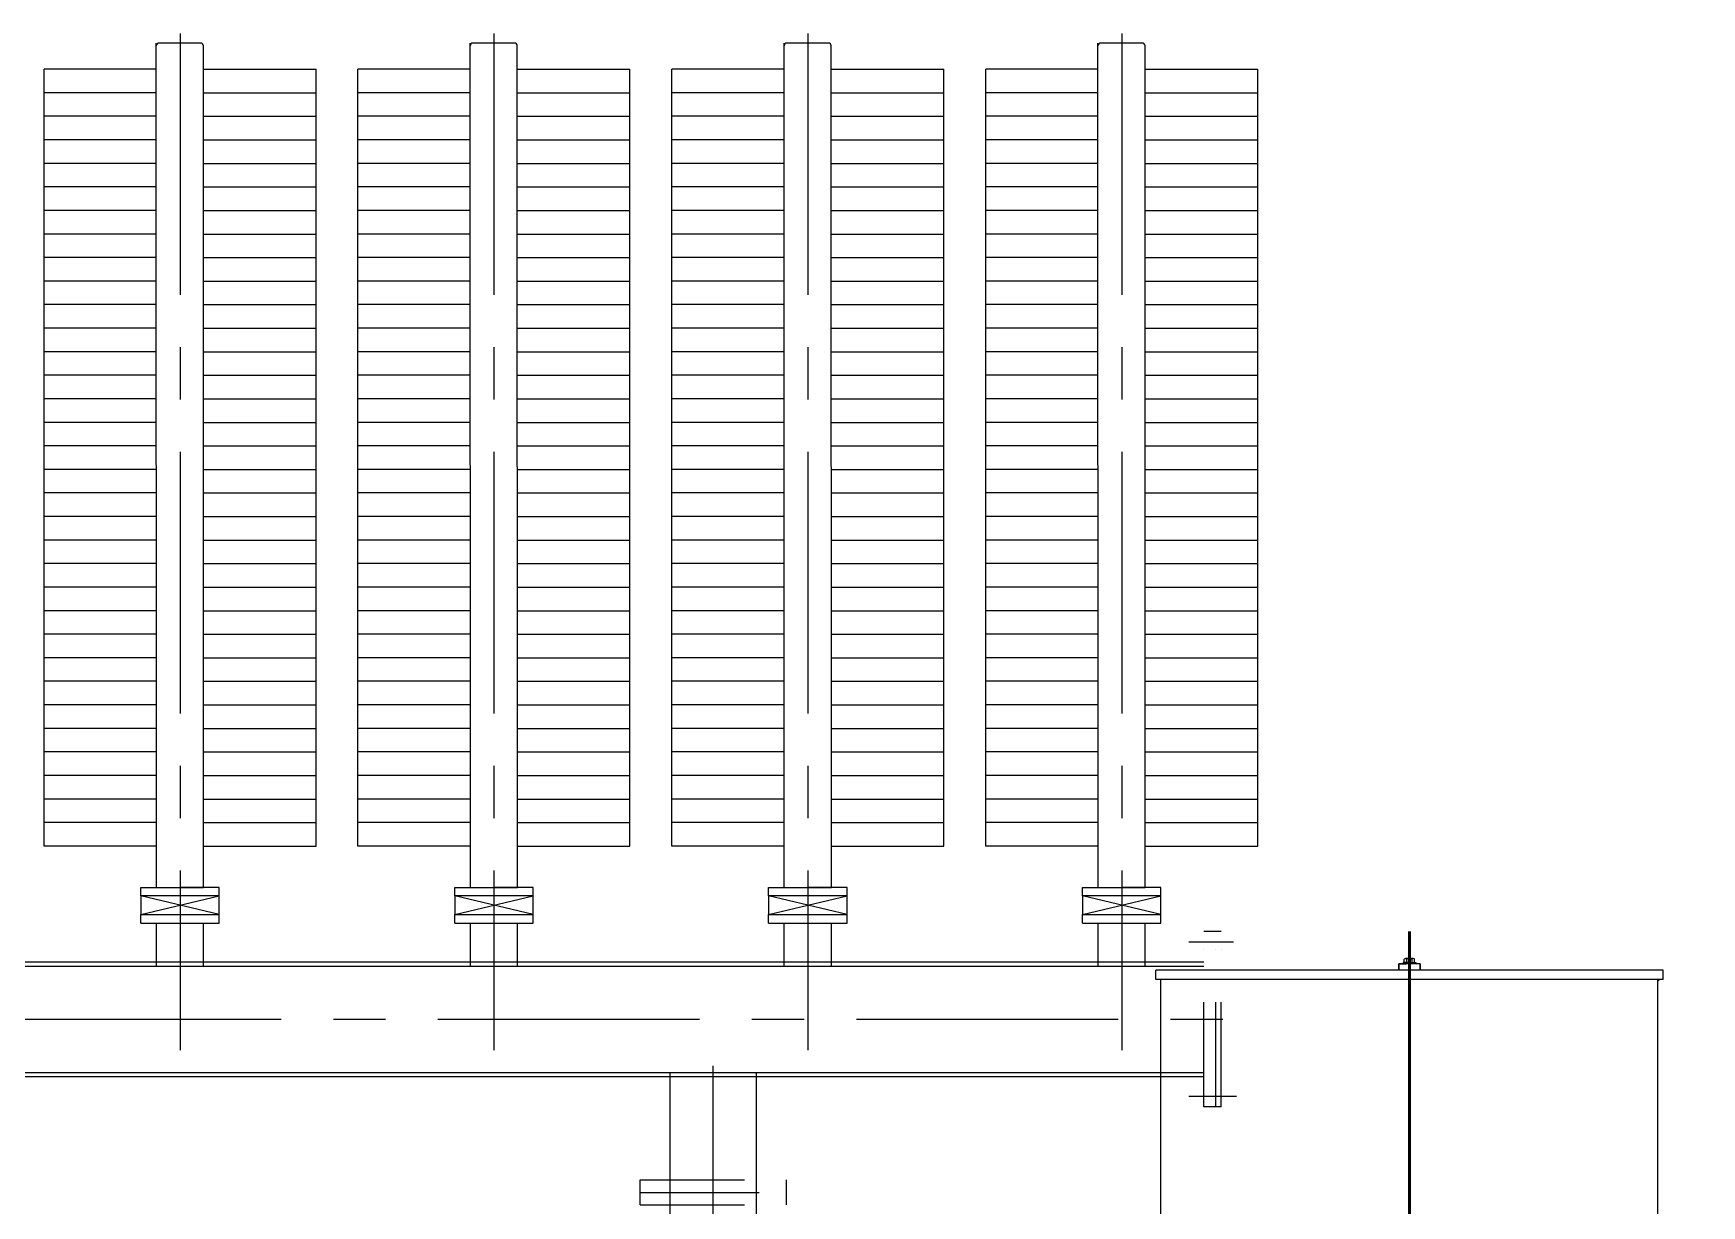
# Model space of a CAD drawing. Header units: millimetres. Extents: x -1000 to 22760, y -400 to 16400.
# Drawn here: x 5773 to 8962, y 5312 to 7553 of the extents above; entities that cross this region are included whole.
import ezdxf

# ---------------------------------------------------------------- set-up
doc = ezdxf.new("R2010")
doc.units = ezdxf.units.MM
doc.header["$LTSCALE"] = 400
doc.linetypes.add('CENTER', pattern=[2, 1.25, -0.25, 0.25, -0.25])
doc.linetypes.add('DIVIDE', pattern=[1.25, 0.5, -0.25, 0, -0.25, 0, -0.25])
for name, color, linetype, lineweight in [('0粗实线层', 7, 'Continuous', 50), ('1.粗实线', 1, 'Continuous', 50), ('2.点划线', 2, 'CENTER', 18), ('2中心线层', 1, 'CENTER', 25)]:
    doc.layers.add(name, color=color, linetype=linetype, lineweight=lineweight)
for name, color, linetype in [('1轮廓实线层', 7, 'Continuous'), ('3中心线层', 1, 'CENTER'), ('5', 3, 'Continuous'), ('6', 4, 'DIVIDE')]:
    doc.layers.add(name, color=color, linetype=linetype)

# ---------------------------------------------------------------- blocks, each defined once
blk = doc.blocks.new('A$C459C2F64')
at = {"layer": '1轮廓实线层'}
blk.add_hatch(color=256, dxfattribs=at).paths.add_polyline_path([(1334.8, 4133.4), (1329.8, 4129.1), (1329.8, 4133.4)])
at = {"layer": '0粗实线层', "color": 4}
for radius in [57.5, 16.7]:
    blk.add_circle((854.8, 446.4), radius, dxfattribs=at)
at = {"layer": '1.粗实线'}
for p, q in [((854.8, 570.9), (854.8, 4225.4)), ((1413.3, 2423.4), (68, 2423.4)), ((369.8, 701.4), (369.8, 713.4)), ((854.8, 446.4), (1295.2, 446.4)), ((730.4, 321.4), (730.4, 40)), ((979.2, 321.4), (979.2, 40)), ((730.4, 40), (979.2, 40))]:
    blk.add_line(p, q, dxfattribs=at)
at = {"layer": '1轮廓实线层'}
for p, q in [((1339.8, 4151.4), (369.8, 4151.4)), ((369.8, 4133.4), (369.8, 4151.4)), ((834.4, 4151.4), (834.4, 4163.4)), ((875.2, 4163.4), (834.4, 4163.4)), ((834.4, 4151.4), (834.4, 4163.4)), ((834.4, 4163.4), (848.8, 4163.4)), ((834.4, 4151.4), (834.4, 4163.4)), ((834.4, 4163.4), (834.4, 4151.4)), ((842.8, 4165.9), (842.8, 4163.4)), ((854.8, 4165.9), (842.8, 4165.9)), ((844.9, 4165.9), (844.9, 4172.2)), ((844.9, 4165.9), (864.7, 4165.9)), ((854.8, 4173.4), (847.4, 4173.4)), ((848.1, 4165.9), (848.1, 4163.4)), ((849.8, 4165.9), (849.8, 4172.2)), ((866.8, 4163.4), (854.4, 4163.4)), ((854.8, 4175.9), (854.8, 4161.6)), ((862.2, 4173.4), (854.8, 4173.4)), ((854.8, 4165.9), (866.8, 4165.9)), ((859.8, 4165.9), (859.8, 4172.2)), ((861.6, 4165.9), (861.6, 4163.4)), ((864.7, 4165.9), (864.7, 4172.2)), ((866.8, 4165.9), (866.8, 4163.4)), ((875.2, 4151.4), (875.2, 4163.4)), ((875.2, 4151.4), (875.2, 4163.4)), ((875.2, 4151.4), (875.2, 4163.4)), ((875.2, 4163.4), (875.2, 4151.4)), ((1339.8, 4133.4), (1339.8, 4151.4)), ((1339.8, 4133.4), (369.8, 4133.4)), ((379.8, 713.4), (379.8, 4133.4)), ((1329.8, 713.4), (1329.8, 4133.4)), ((1339.8, 713.4), (369.8, 713.4)), ((1339.8, 701.4), (1339.8, 713.4)), ((1339.8, 701.4), (369.8, 701.4)), ((527.3, 621.4), (527.3, 701.4)), ((607.3, 621.4), (607.3, 701.4)), ((1102.3, 621.4), (1102.3, 701.4)), ((1182.3, 621.4), (1182.3, 701.4)), ((607.3, 629.4), (527.3, 629.4)), ((1154.8, 621.4), (527.3, 621.4)), ((527.3, 609.4), (527.3, 621.4)), ((1182.3, 609.4), (527.3, 609.4)), ((554.8, 609.4), (554.8, 337.4)), ((854.8, 621.4), (1182.3, 621.4)), ((1102.3, 629.4), (1182.3, 629.4)), ((1154.8, 463.1), (1154.8, 609.4)), ((1182.3, 621.4), (1182.3, 609.4)), ((1255.2, 463.1), (854.8, 463.1)), ((1255.2, 429.6), (854.8, 429.6)), ((1154.8, 337.4), (1154.8, 429.6)), ((546.2, 321.4), (546.2, 337.4)), ((854.8, 337.4), (546.2, 337.4)), ((854.8, 321.4), (546.2, 321.4)), ((854.8, 321.4), (573.8, 321.4)), ((615.8, 321.4), (615.8, 293.5)), ((633.7, 337.4), (633.7, 321.4)), ((636.7, 321.4), (636.7, 293.5)), ((771.1, 321.4), (771.1, 297.4)), ((854.8, 337.4), (1163.4, 337.4)), ((854.8, 321.4), (1163.4, 321.4)), ((938.5, 321.4), (938.5, 297.4)), ((1163.4, 321.4), (1163.4, 337.4)), ((615.8, 293.5), (626.3, 293.5)), ((618.5, 293.5), (618.5, 282.2)), ((636.7, 293.5), (626.3, 293.5)), ((634, 293.5), (634, 282.2)), ((771.1, 309.4), (854.8, 309.4)), ((771.1, 297.4), (854.8, 297.4)), ((802, 305.4), (795.2, 260.8)), ((938.5, 309.4), (854.8, 309.4)), ((938.5, 297.4), (854.8, 297.4)), ((908.8, 297.4), (900.8, 244.7)), ((618.5, 282.2), (626.3, 282.2)), ((634, 282.2), (626.3, 282.2)), ((795.2, 260.8), (782.3, 250.2)), ((795.2, 260.8), (848, 252.7)), ((903.4, 261.7), (905.8, 261.3)), ((907.3, 271), (904.9, 271.4)), ((905.8, 261.3), (907.3, 271)), ((906.1, 263), (908.8, 262.6)), ((907.1, 269.4), (909.7, 269)), ((908.8, 262.6), (909.2, 265.8)), ((909.7, 269), (909.2, 265.8)), ((771.2, 244.1), (768.6, 227)), ((768.6, 227), (842.4, 215.8)), ((769.7, 234.2), (843.5, 223)), ((845, 232.9), (771.2, 244.1)), ((782.3, 250.2), (781.1, 242.6)), ((782.3, 250.2), (846.2, 240.5)), ((845, 232.9), (918.8, 221.7)), ((910, 230.8), (846.2, 240.5)), ((900.8, 244.7), (848, 252.7)), ((900.8, 244.7), (910, 230.8)), ((910, 230.8), (908.9, 223.2)), ((916.2, 204.5), (842.4, 215.8)), ((917.3, 211.8), (843.5, 223)), ((918.8, 221.7), (916.2, 204.5))]:
    blk.add_line(p, q, dxfattribs=at)
for centre, radius, start, end in [((847.4, 4170.1), 3.3, 41.2209, 138.7791), ((854.8, 4161.9), 11.5, 64.4539, 115.5461), ((862.2, 4170.1), 3.3, 41.2209, 138.7791), ((1255.2, 446.4), 16.7, 270, 90)]:
    blk.add_arc(centre, radius, start, end, dxfattribs=at)
at = {"layer": '2.点划线', "ltscale": 0.02}
for p, q in [((854.8, 347), (854.8, 709.3)), ((564.8, 589.3), (564.8, 657.7)), ((1144.8, 580.6), (1144.8, 658.7))]:
    blk.add_line(p, q, dxfattribs=at)
at = {"layer": '3中心线层'}
for p, q in [((626.3, 355.9), (626.3, 274.5)), ((836.5, 177.1), (854.8, 297.4)), ((911.7, 265.4), (901.5, 266.9))]:
    blk.add_line(p, q, dxfattribs=at)
blk = doc.blocks.new('低压侧联管')
at = {"color": 1, "linetype": 'CENTER'}
for p, q in [((1495, 1884.6), (1495, -59)), ((2095, 1884.6), (2095, -59)), ((2695, 1884.6), (2695, -59)), ((3295, 1884.6), (3295, -59))]:
    blk.add_line(p, q, dxfattribs=at)
at = {"color": 0}
for p, q in [((1420, 200), (1570, 236)), ((1570, 200), (1420, 236)), ((1420, 200), (1570, 236)), ((1570, 200), (1420, 236)), ((1420, 200), (1570, 236)), ((1570, 200), (1420, 236)), ((2020, 200), (2170, 236)), ((2170, 200), (2020, 236)), ((2020, 200), (2170, 236)), ((2170, 200), (2020, 236)), ((2620, 200), (2770, 236)), ((2770, 200), (2620, 236)), ((2620, 200), (2770, 236)), ((2770, 200), (2620, 236)), ((3220, 200), (3370, 236)), ((3370, 200), (3220, 236)), ((1450, 100), (1450, 184)), ((1450, 100), (1450, 184)), ((1450, 100), (1450, 184)), ((1540, 100), (1540, 184)), ((1540, 100), (1540, 184)), ((1540, 100), (1540, 184)), ((2050, 100), (2050, 184)), ((2050, 100), (2050, 184)), ((2140, 100), (2140, 184)), ((2140, 100), (2140, 184)), ((2650, 100), (2650, 184)), ((2650, 100), (2650, 184)), ((2740, 100), (2740, 184)), ((2740, 100), (2740, 184)), ((3250, 100), (3250, 184)), ((3340, 100), (3340, 184)), ((-3462, 109.5), (3452, 109.5)), ((-3462, -109.5), (3452, -109.5)), ((2374.2, -354.9), (2374.2, -306.9)), ((2654.2, -354.9), (2654.2, -306.9))]:
    blk.add_line(p, q, dxfattribs=at)
at = {"layer": '2中心线层'}
for p, q in [((-3612, 0), (3495.7, 0)), ((2514.2, -589), (2514.2, -12.8))]:
    blk.add_line(p, q, dxfattribs=at)
at = {"layer": '5', "color": 0}
for p, q in [((1450, 252), (1449.5, 1866)), ((1534.5, 1866), (1454.5, 1866)), ((1540, 252), (1539.5, 1860.5)), ((2050, 252), (2049.5, 1866)), ((2134.5, 1866), (2054.5, 1866)), ((2140, 252), (2139.5, 1860.5)), ((2650, 252), (2649.5, 1866)), ((2734.5, 1866), (2654.5, 1866)), ((2740, 252), (2739.5, 1860.5)), ((3250, 252), (3249.5, 1866)), ((3334.5, 1866), (3254.5, 1866)), ((3340, 252), (3339.5, 1860.5)), ((1450, 1816), (1235, 1816)), ((1450, 1816), (1235, 1816)), ((1450, 1816), (1235, 1816)), ((1450, 1816), (1235, 1816)), ((1450, 1816), (1235, 1816)), ((1450, 1816), (1235, 1816)), ((1450, 1816), (1235, 1816)), ((1450, 1816), (1235, 1816)), ((1450, 1816), (1235, 1816)), ((1450, 1816), (1235, 1816)), ((1450, 1816), (1235, 1816)), ((1450, 1816), (1235, 1816)), ((1450, 1816), (1235, 1816)), ((1450, 1816), (1235, 1816)), ((1450, 1816), (1235, 1816)), ((1450, 1816), (1235, 1816)), ((1235, 331), (1235, 1816)), ((1540, 1816), (1755, 1816)), ((1540, 1816), (1755, 1816)), ((1540, 1816), (1755, 1816)), ((1540, 1816), (1755, 1816)), ((1540, 1816), (1755, 1816)), ((1540, 1816), (1755, 1816)), ((1540, 1816), (1755, 1816)), ((1540, 1816), (1755, 1816)), ((1540, 1816), (1755, 1816)), ((1540, 1816), (1755, 1816)), ((1540, 1816), (1755, 1816)), ((1540, 1816), (1755, 1816)), ((1540, 1816), (1755, 1816)), ((1540, 1816), (1755, 1816)), ((1540, 1816), (1755, 1816)), ((1540, 1816), (1755, 1816)), ((1755, 331), (1755, 1816)), ((2050, 1816), (1835, 1816)), ((2050, 1816), (1835, 1816)), ((2050, 1816), (1835, 1816)), ((2050, 1816), (1835, 1816)), ((2050, 1816), (1835, 1816)), ((2050, 1816), (1835, 1816)), ((2050, 1816), (1835, 1816)), ((2050, 1816), (1835, 1816)), ((2050, 1816), (1835, 1816)), ((2050, 1816), (1835, 1816)), ((2050, 1816), (1835, 1816)), ((2050, 1816), (1835, 1816)), ((2050, 1816), (1835, 1816)), ((2050, 1816), (1835, 1816)), ((2050, 1816), (1835, 1816)), ((2050, 1816), (1835, 1816)), ((1835, 331), (1835, 1816)), ((2140, 1816), (2355, 1816)), ((2140, 1816), (2355, 1816)), ((2140, 1816), (2355, 1816)), ((2140, 1816), (2355, 1816)), ((2140, 1816), (2355, 1816)), ((2140, 1816), (2355, 1816)), ((2140, 1816), (2355, 1816)), ((2140, 1816), (2355, 1816)), ((2140, 1816), (2355, 1816)), ((2140, 1816), (2355, 1816)), ((2140, 1816), (2355, 1816)), ((2140, 1816), (2355, 1816)), ((2140, 1816), (2355, 1816)), ((2140, 1816), (2355, 1816)), ((2140, 1816), (2355, 1816)), ((2140, 1816), (2355, 1816)), ((2355, 331), (2355, 1816)), ((2435, 331), (2435, 1816)), ((2650, 1816), (2435, 1816)), ((2650, 1816), (2435, 1816)), ((2650, 1816), (2435, 1816)), ((2650, 1816), (2435, 1816)), ((2650, 1816), (2435, 1816)), ((2650, 1816), (2435, 1816)), ((2650, 1816), (2435, 1816)), ((2650, 1816), (2435, 1816)), ((2650, 1816), (2435, 1816)), ((2650, 1816), (2435, 1816)), ((2650, 1816), (2435, 1816)), ((2650, 1816), (2435, 1816)), ((2650, 1816), (2435, 1816)), ((2650, 1816), (2435, 1816)), ((2650, 1816), (2435, 1816)), ((2650, 1816), (2435, 1816)), ((2740, 1816), (2955, 1816)), ((2740, 1816), (2955, 1816)), ((2740, 1816), (2955, 1816)), ((2740, 1816), (2955, 1816)), ((2740, 1816), (2955, 1816)), ((2740, 1816), (2955, 1816)), ((2740, 1816), (2955, 1816)), ((2740, 1816), (2955, 1816)), ((2740, 1816), (2955, 1816)), ((2740, 1816), (2955, 1816)), ((2740, 1816), (2955, 1816)), ((2740, 1816), (2955, 1816)), ((2740, 1816), (2955, 1816)), ((2740, 1816), (2955, 1816)), ((2740, 1816), (2955, 1816)), ((2740, 1816), (2955, 1816)), ((2955, 331), (2955, 1816)), ((3035, 331), (3035, 1816)), ((3250, 1816), (3035, 1816)), ((3250, 1816), (3035, 1816)), ((3250, 1816), (3035, 1816)), ((3250, 1816), (3035, 1816)), ((3250, 1816), (3035, 1816)), ((3250, 1816), (3035, 1816)), ((3250, 1816), (3035, 1816)), ((3250, 1816), (3035, 1816)), ((3250, 1816), (3035, 1816)), ((3250, 1816), (3035, 1816)), ((3250, 1816), (3035, 1816)), ((3250, 1816), (3035, 1816)), ((3250, 1816), (3035, 1816)), ((3250, 1816), (3035, 1816)), ((3250, 1816), (3035, 1816)), ((3250, 1816), (3035, 1816)), ((3340, 1816), (3555, 1816)), ((3340, 1816), (3555, 1816)), ((3340, 1816), (3555, 1816)), ((3340, 1816), (3555, 1816)), ((3340, 1816), (3555, 1816)), ((3340, 1816), (3555, 1816)), ((3340, 1816), (3555, 1816)), ((3340, 1816), (3555, 1816)), ((3340, 1816), (3555, 1816)), ((3340, 1816), (3555, 1816)), ((3340, 1816), (3555, 1816)), ((3340, 1816), (3555, 1816)), ((3340, 1816), (3555, 1816)), ((3340, 1816), (3555, 1816)), ((3340, 1816), (3555, 1816)), ((3340, 1816), (3555, 1816)), ((3555, 331), (3555, 1816)), ((1450, 331), (1235, 331)), ((1540, 331), (1755, 331)), ((2050, 331), (1835, 331)), ((2140, 331), (2355, 331)), ((2650, 331), (2435, 331)), ((2740, 331), (2955, 331)), ((3250, 331), (3035, 331)), ((3340, 331), (3555, 331)), ((1420, 236), (1420, 252)), ((1420, 252), (1495, 252)), ((1420, 236), (1420, 252)), ((1420, 252), (1495, 252)), ((1420, 236), (1420, 252)), ((1420, 252), (1495, 252)), ((1570, 236), (1420, 236)), ((1420, 236), (1420, 200)), ((1570, 236), (1420, 236)), ((1420, 236), (1420, 200)), ((1570, 236), (1420, 236)), ((1420, 236), (1420, 200)), ((1495, 252), (1540, 252)), ((1570, 252), (1495, 252)), ((1495, 252), (1540, 252)), ((1570, 252), (1495, 252)), ((1495, 252), (1540, 252)), ((1570, 252), (1495, 252)), ((1570, 236), (1570, 252)), ((1570, 236), (1570, 252)), ((1570, 236), (1570, 252)), ((1570, 200), (1570, 236)), ((1570, 200), (1570, 236)), ((1570, 200), (1570, 236)), ((2020, 236), (2020, 252)), ((2020, 252), (2095, 252)), ((2020, 236), (2020, 252)), ((2020, 252), (2095, 252)), ((2170, 236), (2020, 236)), ((2020, 236), (2020, 200)), ((2170, 236), (2020, 236)), ((2020, 236), (2020, 200)), ((2095, 252), (2140, 252)), ((2170, 252), (2095, 252)), ((2095, 252), (2140, 252)), ((2170, 252), (2095, 252)), ((2170, 236), (2170, 252)), ((2170, 236), (2170, 252)), ((2170, 200), (2170, 236)), ((2170, 200), (2170, 236)), ((2620, 236), (2620, 252)), ((2620, 252), (2695, 252)), ((2620, 236), (2620, 252)), ((2620, 252), (2695, 252)), ((2770, 236), (2620, 236)), ((2620, 236), (2620, 200)), ((2770, 236), (2620, 236)), ((2620, 236), (2620, 200)), ((2695, 252), (2740, 252)), ((2770, 252), (2695, 252)), ((2695, 252), (2740, 252)), ((2770, 252), (2695, 252)), ((2770, 236), (2770, 252)), ((2770, 236), (2770, 252)), ((2770, 200), (2770, 236)), ((2770, 200), (2770, 236)), ((3220, 236), (3220, 252)), ((3220, 252), (3295, 252)), ((3370, 236), (3220, 236)), ((3220, 236), (3220, 200)), ((3295, 252), (3340, 252)), ((3370, 252), (3295, 252)), ((3370, 236), (3370, 252)), ((3370, 200), (3370, 236)), ((1420, 200), (1570, 200)), ((1420, 184), (1420, 200)), ((1420, 200), (1570, 200)), ((1420, 184), (1420, 200)), ((1420, 200), (1570, 200)), ((1420, 184), (1420, 200)), ((1570, 184), (1570, 200)), ((1570, 184), (1570, 200)), ((1570, 184), (1570, 200)), ((2020, 200), (2170, 200)), ((2020, 184), (2020, 200)), ((2020, 200), (2170, 200)), ((2020, 184), (2020, 200)), ((2170, 184), (2170, 200)), ((2170, 184), (2170, 200)), ((2620, 200), (2770, 200)), ((2620, 184), (2620, 200)), ((2620, 200), (2770, 200)), ((2620, 184), (2620, 200)), ((2770, 184), (2770, 200)), ((2770, 184), (2770, 200)), ((3220, 200), (3370, 200)), ((3220, 184), (3220, 200)), ((3370, 184), (3370, 200)), ((1420, 184), (1570, 184)), ((1420, 184), (1570, 184)), ((1420, 184), (1570, 184)), ((2020, 184), (2170, 184)), ((2020, 184), (2170, 184)), ((2620, 184), (2770, 184)), ((2620, 184), (2770, 184)), ((3220, 184), (3370, 184)), ((2431.7, -589), (2431.7, -175.5)), ((2596.7, -589), (2596.7, -175.5))]:
    blk.add_line(p, q, dxfattribs=at)
at = {"layer": '5', "color": 2}
for p, q in [((1450, 1771), (1235, 1771)), ((1450, 1771), (1235, 1771)), ((1450, 1771), (1235, 1771)), ((1450, 1771), (1235, 1771)), ((1450, 1771), (1235, 1771)), ((1450, 1771), (1235, 1771)), ((1450, 1771), (1235, 1771)), ((1450, 1771), (1235, 1771)), ((1450, 1771), (1235, 1771)), ((1450, 1771), (1235, 1771)), ((1540, 1771), (1755, 1771)), ((1540, 1771), (1755, 1771)), ((1540, 1771), (1755, 1771)), ((1540, 1771), (1755, 1771)), ((1540, 1771), (1755, 1771)), ((1540, 1771), (1755, 1771)), ((1540, 1771), (1755, 1771)), ((1540, 1771), (1755, 1771)), ((1540, 1771), (1755, 1771)), ((1540, 1771), (1755, 1771)), ((2050, 1771), (1835, 1771)), ((2050, 1771), (1835, 1771)), ((2050, 1771), (1835, 1771)), ((2050, 1771), (1835, 1771)), ((2050, 1771), (1835, 1771)), ((2050, 1771), (1835, 1771)), ((2050, 1771), (1835, 1771)), ((2050, 1771), (1835, 1771)), ((2050, 1771), (1835, 1771)), ((2050, 1771), (1835, 1771)), ((2140, 1771), (2355, 1771)), ((2140, 1771), (2355, 1771)), ((2140, 1771), (2355, 1771)), ((2140, 1771), (2355, 1771)), ((2140, 1771), (2355, 1771)), ((2140, 1771), (2355, 1771)), ((2140, 1771), (2355, 1771)), ((2140, 1771), (2355, 1771)), ((2140, 1771), (2355, 1771)), ((2140, 1771), (2355, 1771)), ((2650, 1771), (2435, 1771)), ((2650, 1771), (2435, 1771)), ((2650, 1771), (2435, 1771)), ((2650, 1771), (2435, 1771)), ((2650, 1771), (2435, 1771)), ((2650, 1771), (2435, 1771)), ((2650, 1771), (2435, 1771)), ((2650, 1771), (2435, 1771)), ((2650, 1771), (2435, 1771)), ((2650, 1771), (2435, 1771)), ((2740, 1771), (2955, 1771)), ((2740, 1771), (2955, 1771)), ((2740, 1771), (2955, 1771)), ((2740, 1771), (2955, 1771)), ((2740, 1771), (2955, 1771)), ((2740, 1771), (2955, 1771)), ((2740, 1771), (2955, 1771)), ((2740, 1771), (2955, 1771)), ((2740, 1771), (2955, 1771)), ((2740, 1771), (2955, 1771)), ((3250, 1771), (3035, 1771)), ((3250, 1771), (3035, 1771)), ((3250, 1771), (3035, 1771)), ((3250, 1771), (3035, 1771)), ((3250, 1771), (3035, 1771)), ((3250, 1771), (3035, 1771)), ((3250, 1771), (3035, 1771)), ((3250, 1771), (3035, 1771)), ((3250, 1771), (3035, 1771)), ((3250, 1771), (3035, 1771)), ((3340, 1771), (3555, 1771)), ((3340, 1771), (3555, 1771)), ((3340, 1771), (3555, 1771)), ((3340, 1771), (3555, 1771)), ((3340, 1771), (3555, 1771)), ((3340, 1771), (3555, 1771)), ((3340, 1771), (3555, 1771)), ((3340, 1771), (3555, 1771)), ((3340, 1771), (3555, 1771)), ((3340, 1771), (3555, 1771)), ((1450, 1726), (1235, 1726)), ((1450, 1726), (1235, 1726)), ((1450, 1726), (1235, 1726)), ((1450, 1726), (1235, 1726)), ((1450, 1726), (1235, 1726)), ((1450, 1726), (1235, 1726)), ((1450, 1726), (1235, 1726)), ((1450, 1726), (1235, 1726)), ((1450, 1726), (1235, 1726)), ((1450, 1726), (1235, 1726)), ((1450, 1726), (1235, 1726)), ((1450, 1726), (1235, 1726)), ((1450, 1726), (1235, 1726)), ((1450, 1726), (1235, 1726)), ((1450, 1726), (1235, 1726)), ((1450, 1726), (1235, 1726)), ((1540, 1726), (1755, 1726)), ((1540, 1726), (1755, 1726)), ((1540, 1726), (1755, 1726)), ((1540, 1726), (1755, 1726)), ((1540, 1726), (1755, 1726)), ((1540, 1726), (1755, 1726)), ((1540, 1726), (1755, 1726)), ((1540, 1726), (1755, 1726)), ((1540, 1726), (1755, 1726)), ((1540, 1726), (1755, 1726)), ((1540, 1726), (1755, 1726)), ((1540, 1726), (1755, 1726)), ((1540, 1726), (1755, 1726)), ((1540, 1726), (1755, 1726)), ((1540, 1726), (1755, 1726)), ((1540, 1726), (1755, 1726)), ((2050, 1726), (1835, 1726)), ((2050, 1726), (1835, 1726)), ((2050, 1726), (1835, 1726)), ((2050, 1726), (1835, 1726)), ((2050, 1726), (1835, 1726)), ((2050, 1726), (1835, 1726)), ((2050, 1726), (1835, 1726)), ((2050, 1726), (1835, 1726)), ((2050, 1726), (1835, 1726)), ((2050, 1726), (1835, 1726)), ((2050, 1726), (1835, 1726)), ((2050, 1726), (1835, 1726)), ((2050, 1726), (1835, 1726)), ((2050, 1726), (1835, 1726)), ((2050, 1726), (1835, 1726)), ((2050, 1726), (1835, 1726)), ((2140, 1726), (2355, 1726)), ((2140, 1726), (2355, 1726)), ((2140, 1726), (2355, 1726)), ((2140, 1726), (2355, 1726)), ((2140, 1726), (2355, 1726)), ((2140, 1726), (2355, 1726)), ((2140, 1726), (2355, 1726)), ((2140, 1726), (2355, 1726)), ((2140, 1726), (2355, 1726)), ((2140, 1726), (2355, 1726)), ((2140, 1726), (2355, 1726)), ((2140, 1726), (2355, 1726)), ((2140, 1726), (2355, 1726)), ((2140, 1726), (2355, 1726)), ((2140, 1726), (2355, 1726)), ((2140, 1726), (2355, 1726)), ((2650, 1726), (2435, 1726)), ((2650, 1726), (2435, 1726)), ((2650, 1726), (2435, 1726)), ((2650, 1726), (2435, 1726)), ((2650, 1726), (2435, 1726)), ((2650, 1726), (2435, 1726)), ((2650, 1726), (2435, 1726)), ((2650, 1726), (2435, 1726)), ((2650, 1726), (2435, 1726)), ((2650, 1726), (2435, 1726)), ((2650, 1726), (2435, 1726)), ((2650, 1726), (2435, 1726)), ((2650, 1726), (2435, 1726)), ((2650, 1726), (2435, 1726)), ((2650, 1726), (2435, 1726)), ((2650, 1726), (2435, 1726)), ((2740, 1726), (2955, 1726)), ((2740, 1726), (2955, 1726)), ((2740, 1726), (2955, 1726)), ((2740, 1726), (2955, 1726)), ((2740, 1726), (2955, 1726)), ((2740, 1726), (2955, 1726)), ((2740, 1726), (2955, 1726)), ((2740, 1726), (2955, 1726)), ((2740, 1726), (2955, 1726)), ((2740, 1726), (2955, 1726)), ((2740, 1726), (2955, 1726)), ((2740, 1726), (2955, 1726)), ((2740, 1726), (2955, 1726)), ((2740, 1726), (2955, 1726)), ((2740, 1726), (2955, 1726)), ((2740, 1726), (2955, 1726)), ((3250, 1726), (3035, 1726)), ((3250, 1726), (3035, 1726)), ((3250, 1726), (3035, 1726)), ((3250, 1726), (3035, 1726)), ((3250, 1726), (3035, 1726)), ((3250, 1726), (3035, 1726)), ((3250, 1726), (3035, 1726)), ((3250, 1726), (3035, 1726)), ((3250, 1726), (3035, 1726)), ((3250, 1726), (3035, 1726)), ((3250, 1726), (3035, 1726)), ((3250, 1726), (3035, 1726)), ((3250, 1726), (3035, 1726)), ((3250, 1726), (3035, 1726)), ((3250, 1726), (3035, 1726)), ((3250, 1726), (3035, 1726)), ((3340, 1726), (3555, 1726)), ((3340, 1726), (3555, 1726)), ((3340, 1726), (3555, 1726)), ((3340, 1726), (3555, 1726)), ((3340, 1726), (3555, 1726)), ((3340, 1726), (3555, 1726)), ((3340, 1726), (3555, 1726)), ((3340, 1726), (3555, 1726)), ((3340, 1726), (3555, 1726)), ((3340, 1726), (3555, 1726)), ((3340, 1726), (3555, 1726)), ((3340, 1726), (3555, 1726)), ((3340, 1726), (3555, 1726)), ((3340, 1726), (3555, 1726)), ((3340, 1726), (3555, 1726)), ((3340, 1726), (3555, 1726)), ((1450, 1681), (1235, 1681)), ((1450, 1681), (1235, 1681)), ((1450, 1681), (1235, 1681)), ((1450, 1681), (1235, 1681)), ((1450, 1681), (1235, 1681)), ((1450, 1681), (1235, 1681)), ((1450, 1681), (1235, 1681)), ((1450, 1681), (1235, 1681)), ((1450, 1681), (1235, 1681)), ((1450, 1681), (1235, 1681)), ((1540, 1681), (1755, 1681)), ((1540, 1681), (1755, 1681)), ((1540, 1681), (1755, 1681)), ((1540, 1681), (1755, 1681)), ((1540, 1681), (1755, 1681)), ((1540, 1681), (1755, 1681)), ((1540, 1681), (1755, 1681)), ((1540, 1681), (1755, 1681)), ((1540, 1681), (1755, 1681)), ((1540, 1681), (1755, 1681)), ((2050, 1681), (1835, 1681)), ((2050, 1681), (1835, 1681)), ((2050, 1681), (1835, 1681)), ((2050, 1681), (1835, 1681)), ((2050, 1681), (1835, 1681)), ((2050, 1681), (1835, 1681)), ((2050, 1681), (1835, 1681)), ((2050, 1681), (1835, 1681)), ((2050, 1681), (1835, 1681)), ((2050, 1681), (1835, 1681)), ((2140, 1681), (2355, 1681)), ((2140, 1681), (2355, 1681)), ((2140, 1681), (2355, 1681)), ((2140, 1681), (2355, 1681)), ((2140, 1681), (2355, 1681)), ((2140, 1681), (2355, 1681)), ((2140, 1681), (2355, 1681)), ((2140, 1681), (2355, 1681)), ((2140, 1681), (2355, 1681)), ((2140, 1681), (2355, 1681)), ((2650, 1681), (2435, 1681)), ((2650, 1681), (2435, 1681)), ((2650, 1681), (2435, 1681)), ((2650, 1681), (2435, 1681)), ((2650, 1681), (2435, 1681)), ((2650, 1681), (2435, 1681)), ((2650, 1681), (2435, 1681)), ((2650, 1681), (2435, 1681)), ((2650, 1681), (2435, 1681)), ((2650, 1681), (2435, 1681)), ((2740, 1681), (2955, 1681)), ((2740, 1681), (2955, 1681)), ((2740, 1681), (2955, 1681)), ((2740, 1681), (2955, 1681)), ((2740, 1681), (2955, 1681)), ((2740, 1681), (2955, 1681)), ((2740, 1681), (2955, 1681)), ((2740, 1681), (2955, 1681)), ((2740, 1681), (2955, 1681)), ((2740, 1681), (2955, 1681)), ((3250, 1681), (3035, 1681)), ((3250, 1681), (3035, 1681)), ((3250, 1681), (3035, 1681)), ((3250, 1681), (3035, 1681)), ((3250, 1681), (3035, 1681)), ((3250, 1681), (3035, 1681)), ((3250, 1681), (3035, 1681)), ((3250, 1681), (3035, 1681)), ((3250, 1681), (3035, 1681)), ((3250, 1681), (3035, 1681)), ((3340, 1681), (3555, 1681)), ((3340, 1681), (3555, 1681)), ((3340, 1681), (3555, 1681)), ((3340, 1681), (3555, 1681)), ((3340, 1681), (3555, 1681)), ((3340, 1681), (3555, 1681)), ((3340, 1681), (3555, 1681)), ((3340, 1681), (3555, 1681)), ((3340, 1681), (3555, 1681)), ((3340, 1681), (3555, 1681)), ((1450, 1636), (1235, 1636)), ((1450, 1636), (1235, 1636)), ((1450, 1636), (1235, 1636)), ((1450, 1636), (1235, 1636)), ((1450, 1636), (1235, 1636)), ((1450, 1636), (1235, 1636)), ((1450, 1636), (1235, 1636)), ((1450, 1636), (1235, 1636)), ((1450, 1636), (1235, 1636)), ((1450, 1636), (1235, 1636)), ((1450, 1636), (1235, 1636)), ((1450, 1636), (1235, 1636)), ((1450, 1636), (1235, 1636)), ((1450, 1636), (1235, 1636)), ((1540, 1636), (1755, 1636)), ((1540, 1636), (1755, 1636)), ((1540, 1636), (1755, 1636)), ((1540, 1636), (1755, 1636)), ((1540, 1636), (1755, 1636)), ((1540, 1636), (1755, 1636)), ((1540, 1636), (1755, 1636)), ((1540, 1636), (1755, 1636)), ((2050, 1636), (1835, 1636)), ((2050, 1636), (1835, 1636)), ((2050, 1636), (1835, 1636)), ((2050, 1636), (1835, 1636)), ((2050, 1636), (1835, 1636)), ((2050, 1636), (1835, 1636)), ((2050, 1636), (1835, 1636)), ((2050, 1636), (1835, 1636)), ((2050, 1636), (1835, 1636)), ((2050, 1636), (1835, 1636)), ((2050, 1636), (1835, 1636)), ((2050, 1636), (1835, 1636)), ((2050, 1636), (1835, 1636)), ((2050, 1636), (1835, 1636)), ((2140, 1636), (2355, 1636)), ((2140, 1636), (2355, 1636)), ((2140, 1636), (2355, 1636)), ((2140, 1636), (2355, 1636)), ((2140, 1636), (2355, 1636)), ((2140, 1636), (2355, 1636)), ((2140, 1636), (2355, 1636)), ((2140, 1636), (2355, 1636)), ((2650, 1636), (2435, 1636)), ((2650, 1636), (2435, 1636)), ((2650, 1636), (2435, 1636)), ((2650, 1636), (2435, 1636)), ((2650, 1636), (2435, 1636)), ((2650, 1636), (2435, 1636)), ((2650, 1636), (2435, 1636)), ((2650, 1636), (2435, 1636)), ((2650, 1636), (2435, 1636)), ((2650, 1636), (2435, 1636)), ((2650, 1636), (2435, 1636)), ((2650, 1636), (2435, 1636)), ((2650, 1636), (2435, 1636)), ((2650, 1636), (2435, 1636)), ((2740, 1636), (2955, 1636)), ((2740, 1636), (2955, 1636)), ((2740, 1636), (2955, 1636)), ((2740, 1636), (2955, 1636)), ((2740, 1636), (2955, 1636)), ((2740, 1636), (2955, 1636)), ((2740, 1636), (2955, 1636)), ((2740, 1636), (2955, 1636)), ((3250, 1636), (3035, 1636)), ((3250, 1636), (3035, 1636)), ((3250, 1636), (3035, 1636)), ((3250, 1636), (3035, 1636)), ((3250, 1636), (3035, 1636)), ((3250, 1636), (3035, 1636)), ((3250, 1636), (3035, 1636)), ((3250, 1636), (3035, 1636)), ((3250, 1636), (3035, 1636)), ((3250, 1636), (3035, 1636)), ((3250, 1636), (3035, 1636)), ((3250, 1636), (3035, 1636)), ((3250, 1636), (3035, 1636)), ((3250, 1636), (3035, 1636)), ((3340, 1636), (3555, 1636)), ((3340, 1636), (3555, 1636)), ((3340, 1636), (3555, 1636)), ((3340, 1636), (3555, 1636)), ((3340, 1636), (3555, 1636)), ((3340, 1636), (3555, 1636)), ((3340, 1636), (3555, 1636)), ((3340, 1636), (3555, 1636)), ((1450, 1591), (1235, 1591)), ((1450, 1591), (1235, 1591)), ((1450, 1591), (1235, 1591)), ((1450, 1591), (1235, 1591)), ((1450, 1591), (1235, 1591)), ((1450, 1591), (1235, 1591)), ((1450, 1591), (1235, 1591)), ((1450, 1591), (1235, 1591)), ((1450, 1591), (1235, 1591)), ((1450, 1591), (1235, 1591)), ((1540, 1591), (1755, 1591)), ((1540, 1591), (1755, 1591)), ((1540, 1591), (1755, 1591)), ((1540, 1591), (1755, 1591)), ((1540, 1591), (1755, 1591)), ((2050, 1591), (1835, 1591)), ((2050, 1591), (1835, 1591)), ((2050, 1591), (1835, 1591)), ((2050, 1591), (1835, 1591)), ((2050, 1591), (1835, 1591)), ((2050, 1591), (1835, 1591)), ((2050, 1591), (1835, 1591)), ((2050, 1591), (1835, 1591)), ((2050, 1591), (1835, 1591)), ((2050, 1591), (1835, 1591)), ((2140, 1591), (2355, 1591)), ((2140, 1591), (2355, 1591)), ((2140, 1591), (2355, 1591)), ((2140, 1591), (2355, 1591)), ((2140, 1591), (2355, 1591)), ((2650, 1591), (2435, 1591)), ((2650, 1591), (2435, 1591)), ((2650, 1591), (2435, 1591)), ((2650, 1591), (2435, 1591)), ((2650, 1591), (2435, 1591)), ((2650, 1591), (2435, 1591)), ((2650, 1591), (2435, 1591)), ((2650, 1591), (2435, 1591)), ((2650, 1591), (2435, 1591)), ((2650, 1591), (2435, 1591)), ((2740, 1591), (2955, 1591)), ((2740, 1591), (2955, 1591)), ((2740, 1591), (2955, 1591)), ((2740, 1591), (2955, 1591)), ((2740, 1591), (2955, 1591)), ((3250, 1591), (3035, 1591)), ((3250, 1591), (3035, 1591)), ((3250, 1591), (3035, 1591)), ((3250, 1591), (3035, 1591)), ((3250, 1591), (3035, 1591)), ((3250, 1591), (3035, 1591)), ((3250, 1591), (3035, 1591)), ((3250, 1591), (3035, 1591)), ((3250, 1591), (3035, 1591)), ((3250, 1591), (3035, 1591)), ((3340, 1591), (3555, 1591)), ((3340, 1591), (3555, 1591)), ((3340, 1591), (3555, 1591)), ((3340, 1591), (3555, 1591)), ((3340, 1591), (3555, 1591)), ((1450, 1546), (1235, 1546)), ((1450, 1546), (1235, 1546)), ((1450, 1546), (1235, 1546)), ((1450, 1546), (1235, 1546)), ((1450, 1546), (1235, 1546)), ((1450, 1546), (1235, 1546)), ((1450, 1546), (1235, 1546)), ((1450, 1546), (1235, 1546)), ((1450, 1546), (1235, 1546)), ((1450, 1546), (1235, 1546)), ((1450, 1546), (1235, 1546)), ((1450, 1546), (1235, 1546)), ((1450, 1546), (1235, 1546)), ((1450, 1546), (1235, 1546)), ((1540, 1546), (1755, 1546)), ((1540, 1546), (1755, 1546)), ((1540, 1546), (1755, 1546)), ((1540, 1546), (1755, 1546)), ((1540, 1546), (1755, 1546)), ((1540, 1546), (1755, 1546)), ((1540, 1546), (1755, 1546)), ((1540, 1546), (1755, 1546)), ((2050, 1546), (1835, 1546)), ((2050, 1546), (1835, 1546)), ((2050, 1546), (1835, 1546)), ((2050, 1546), (1835, 1546)), ((2050, 1546), (1835, 1546)), ((2050, 1546), (1835, 1546)), ((2050, 1546), (1835, 1546)), ((2050, 1546), (1835, 1546)), ((2050, 1546), (1835, 1546)), ((2050, 1546), (1835, 1546)), ((2050, 1546), (1835, 1546)), ((2050, 1546), (1835, 1546)), ((2050, 1546), (1835, 1546)), ((2050, 1546), (1835, 1546)), ((2140, 1546), (2355, 1546)), ((2140, 1546), (2355, 1546)), ((2140, 1546), (2355, 1546)), ((2140, 1546), (2355, 1546)), ((2140, 1546), (2355, 1546)), ((2140, 1546), (2355, 1546)), ((2140, 1546), (2355, 1546)), ((2140, 1546), (2355, 1546)), ((2650, 1546), (2435, 1546)), ((2650, 1546), (2435, 1546)), ((2650, 1546), (2435, 1546)), ((2650, 1546), (2435, 1546)), ((2650, 1546), (2435, 1546)), ((2650, 1546), (2435, 1546)), ((2650, 1546), (2435, 1546)), ((2650, 1546), (2435, 1546)), ((2650, 1546), (2435, 1546)), ((2650, 1546), (2435, 1546)), ((2650, 1546), (2435, 1546)), ((2650, 1546), (2435, 1546)), ((2650, 1546), (2435, 1546)), ((2650, 1546), (2435, 1546)), ((2740, 1546), (2955, 1546)), ((2740, 1546), (2955, 1546)), ((2740, 1546), (2955, 1546)), ((2740, 1546), (2955, 1546)), ((2740, 1546), (2955, 1546)), ((2740, 1546), (2955, 1546)), ((2740, 1546), (2955, 1546)), ((2740, 1546), (2955, 1546)), ((3250, 1546), (3035, 1546)), ((3250, 1546), (3035, 1546)), ((3250, 1546), (3035, 1546)), ((3250, 1546), (3035, 1546)), ((3250, 1546), (3035, 1546)), ((3250, 1546), (3035, 1546)), ((3250, 1546), (3035, 1546)), ((3250, 1546), (3035, 1546)), ((3250, 1546), (3035, 1546)), ((3250, 1546), (3035, 1546)), ((3250, 1546), (3035, 1546)), ((3250, 1546), (3035, 1546)), ((3250, 1546), (3035, 1546)), ((3250, 1546), (3035, 1546)), ((3340, 1546), (3555, 1546)), ((3340, 1546), (3555, 1546)), ((3340, 1546), (3555, 1546)), ((3340, 1546), (3555, 1546)), ((3340, 1546), (3555, 1546)), ((3340, 1546), (3555, 1546)), ((3340, 1546), (3555, 1546)), ((3340, 1546), (3555, 1546)), ((1450, 1501), (1235, 1501)), ((1450, 1501), (1235, 1501)), ((1450, 1501), (1235, 1501)), ((1450, 1501), (1235, 1501)), ((1450, 1501), (1235, 1501)), ((1450, 1501), (1235, 1501)), ((1450, 1501), (1235, 1501)), ((1450, 1501), (1235, 1501)), ((1450, 1501), (1235, 1501)), ((1450, 1501), (1235, 1501)), ((1540, 1501), (1755, 1501)), ((1540, 1501), (1755, 1501)), ((1540, 1501), (1755, 1501)), ((1540, 1501), (1755, 1501)), ((1540, 1501), (1755, 1501)), ((2050, 1501), (1835, 1501)), ((2050, 1501), (1835, 1501)), ((2050, 1501), (1835, 1501)), ((2050, 1501), (1835, 1501)), ((2050, 1501), (1835, 1501)), ((2050, 1501), (1835, 1501)), ((2050, 1501), (1835, 1501)), ((2050, 1501), (1835, 1501)), ((2050, 1501), (1835, 1501)), ((2050, 1501), (1835, 1501)), ((2140, 1501), (2355, 1501)), ((2140, 1501), (2355, 1501)), ((2140, 1501), (2355, 1501)), ((2140, 1501), (2355, 1501)), ((2140, 1501), (2355, 1501)), ((2650, 1501), (2435, 1501)), ((2650, 1501), (2435, 1501)), ((2650, 1501), (2435, 1501)), ((2650, 1501), (2435, 1501)), ((2650, 1501), (2435, 1501)), ((2650, 1501), (2435, 1501)), ((2650, 1501), (2435, 1501)), ((2650, 1501), (2435, 1501)), ((2650, 1501), (2435, 1501)), ((2650, 1501), (2435, 1501)), ((2740, 1501), (2955, 1501)), ((2740, 1501), (2955, 1501)), ((2740, 1501), (2955, 1501)), ((2740, 1501), (2955, 1501)), ((2740, 1501), (2955, 1501)), ((3250, 1501), (3035, 1501)), ((3250, 1501), (3035, 1501)), ((3250, 1501), (3035, 1501)), ((3250, 1501), (3035, 1501)), ((3250, 1501), (3035, 1501)), ((3250, 1501), (3035, 1501)), ((3250, 1501), (3035, 1501)), ((3250, 1501), (3035, 1501)), ((3250, 1501), (3035, 1501)), ((3250, 1501), (3035, 1501)), ((3340, 1501), (3555, 1501)), ((3340, 1501), (3555, 1501)), ((3340, 1501), (3555, 1501)), ((3340, 1501), (3555, 1501)), ((3340, 1501), (3555, 1501)), ((1450, 1456), (1235, 1456)), ((1450, 1456), (1235, 1456)), ((1450, 1456), (1235, 1456)), ((1450, 1456), (1235, 1456)), ((1450, 1456), (1235, 1456)), ((1450, 1456), (1235, 1456)), ((1450, 1456), (1235, 1456)), ((1540, 1456), (1755, 1456)), ((1540, 1456), (1755, 1456)), ((1540, 1456), (1755, 1456)), ((1540, 1456), (1755, 1456)), ((1540, 1456), (1755, 1456)), ((1540, 1456), (1755, 1456)), ((1540, 1456), (1755, 1456)), ((2050, 1456), (1835, 1456)), ((2050, 1456), (1835, 1456)), ((2050, 1456), (1835, 1456)), ((2050, 1456), (1835, 1456)), ((2050, 1456), (1835, 1456)), ((2050, 1456), (1835, 1456)), ((2050, 1456), (1835, 1456)), ((2140, 1456), (2355, 1456)), ((2140, 1456), (2355, 1456)), ((2140, 1456), (2355, 1456)), ((2140, 1456), (2355, 1456)), ((2140, 1456), (2355, 1456)), ((2140, 1456), (2355, 1456)), ((2140, 1456), (2355, 1456)), ((2650, 1456), (2435, 1456)), ((2650, 1456), (2435, 1456)), ((2650, 1456), (2435, 1456)), ((2650, 1456), (2435, 1456)), ((2650, 1456), (2435, 1456)), ((2650, 1456), (2435, 1456)), ((2650, 1456), (2435, 1456)), ((2740, 1456), (2955, 1456)), ((2740, 1456), (2955, 1456)), ((2740, 1456), (2955, 1456)), ((2740, 1456), (2955, 1456)), ((2740, 1456), (2955, 1456)), ((2740, 1456), (2955, 1456)), ((2740, 1456), (2955, 1456)), ((3250, 1456), (3035, 1456)), ((3250, 1456), (3035, 1456)), ((3250, 1456), (3035, 1456)), ((3250, 1456), (3035, 1456)), ((3250, 1456), (3035, 1456)), ((3250, 1456), (3035, 1456)), ((3250, 1456), (3035, 1456)), ((3340, 1456), (3555, 1456)), ((3340, 1456), (3555, 1456)), ((3340, 1456), (3555, 1456)), ((3340, 1456), (3555, 1456)), ((3340, 1456), (3555, 1456)), ((3340, 1456), (3555, 1456)), ((3340, 1456), (3555, 1456)), ((1450, 1411), (1235, 1411)), ((1450, 1411), (1235, 1411)), ((1450, 1411), (1235, 1411)), ((1450, 1411), (1235, 1411)), ((1450, 1411), (1235, 1411)), ((1540, 1411), (1755, 1411)), ((1540, 1411), (1755, 1411)), ((1540, 1411), (1755, 1411)), ((1540, 1411), (1755, 1411)), ((2050, 1411), (1835, 1411)), ((2050, 1411), (1835, 1411)), ((2050, 1411), (1835, 1411)), ((2050, 1411), (1835, 1411)), ((2050, 1411), (1835, 1411)), ((2140, 1411), (2355, 1411)), ((2140, 1411), (2355, 1411)), ((2140, 1411), (2355, 1411)), ((2140, 1411), (2355, 1411)), ((2650, 1411), (2435, 1411)), ((2650, 1411), (2435, 1411)), ((2650, 1411), (2435, 1411)), ((2650, 1411), (2435, 1411)), ((2650, 1411), (2435, 1411)), ((2740, 1411), (2955, 1411)), ((2740, 1411), (2955, 1411)), ((2740, 1411), (2955, 1411)), ((2740, 1411), (2955, 1411)), ((3250, 1411), (3035, 1411)), ((3250, 1411), (3035, 1411)), ((3250, 1411), (3035, 1411)), ((3250, 1411), (3035, 1411)), ((3250, 1411), (3035, 1411)), ((3340, 1411), (3555, 1411)), ((3340, 1411), (3555, 1411)), ((3340, 1411), (3555, 1411)), ((3340, 1411), (3555, 1411)), ((1450, 1366), (1235, 1366)), ((1450, 1366), (1235, 1366)), ((1450, 1366), (1235, 1366)), ((1450, 1366), (1235, 1366)), ((1450, 1366), (1235, 1366)), ((1450, 1366), (1235, 1366)), ((1450, 1366), (1235, 1366)), ((1540, 1366), (1755, 1366)), ((1540, 1366), (1755, 1366)), ((1540, 1366), (1755, 1366)), ((1540, 1366), (1755, 1366)), ((1540, 1366), (1755, 1366)), ((1540, 1366), (1755, 1366)), ((1540, 1366), (1755, 1366)), ((2050, 1366), (1835, 1366)), ((2050, 1366), (1835, 1366)), ((2050, 1366), (1835, 1366)), ((2050, 1366), (1835, 1366)), ((2050, 1366), (1835, 1366)), ((2050, 1366), (1835, 1366)), ((2050, 1366), (1835, 1366)), ((2140, 1366), (2355, 1366)), ((2140, 1366), (2355, 1366)), ((2140, 1366), (2355, 1366)), ((2140, 1366), (2355, 1366)), ((2140, 1366), (2355, 1366)), ((2140, 1366), (2355, 1366)), ((2140, 1366), (2355, 1366)), ((2650, 1366), (2435, 1366)), ((2650, 1366), (2435, 1366)), ((2650, 1366), (2435, 1366)), ((2650, 1366), (2435, 1366)), ((2650, 1366), (2435, 1366)), ((2650, 1366), (2435, 1366)), ((2650, 1366), (2435, 1366)), ((2740, 1366), (2955, 1366)), ((2740, 1366), (2955, 1366)), ((2740, 1366), (2955, 1366)), ((2740, 1366), (2955, 1366)), ((2740, 1366), (2955, 1366)), ((2740, 1366), (2955, 1366)), ((2740, 1366), (2955, 1366)), ((3250, 1366), (3035, 1366)), ((3250, 1366), (3035, 1366)), ((3250, 1366), (3035, 1366)), ((3250, 1366), (3035, 1366)), ((3250, 1366), (3035, 1366)), ((3250, 1366), (3035, 1366)), ((3250, 1366), (3035, 1366)), ((3340, 1366), (3555, 1366)), ((3340, 1366), (3555, 1366)), ((3340, 1366), (3555, 1366)), ((3340, 1366), (3555, 1366)), ((3340, 1366), (3555, 1366)), ((3340, 1366), (3555, 1366)), ((3340, 1366), (3555, 1366)), ((1450, 1321), (1235, 1321)), ((1450, 1321), (1235, 1321)), ((1450, 1321), (1235, 1321)), ((1450, 1321), (1235, 1321)), ((1450, 1321), (1235, 1321)), ((1540, 1321), (1755, 1321)), ((1540, 1321), (1755, 1321)), ((1540, 1321), (1755, 1321)), ((1540, 1321), (1755, 1321)), ((2050, 1321), (1835, 1321)), ((2050, 1321), (1835, 1321)), ((2050, 1321), (1835, 1321)), ((2050, 1321), (1835, 1321)), ((2050, 1321), (1835, 1321)), ((2140, 1321), (2355, 1321)), ((2140, 1321), (2355, 1321)), ((2140, 1321), (2355, 1321)), ((2140, 1321), (2355, 1321)), ((2650, 1321), (2435, 1321)), ((2650, 1321), (2435, 1321)), ((2650, 1321), (2435, 1321)), ((2650, 1321), (2435, 1321)), ((2650, 1321), (2435, 1321)), ((2740, 1321), (2955, 1321)), ((2740, 1321), (2955, 1321)), ((2740, 1321), (2955, 1321)), ((2740, 1321), (2955, 1321)), ((3250, 1321), (3035, 1321)), ((3250, 1321), (3035, 1321)), ((3250, 1321), (3035, 1321)), ((3250, 1321), (3035, 1321)), ((3250, 1321), (3035, 1321)), ((3340, 1321), (3555, 1321)), ((3340, 1321), (3555, 1321)), ((3340, 1321), (3555, 1321)), ((3340, 1321), (3555, 1321)), ((1450, 1276), (1235, 1276)), ((1450, 1276), (1235, 1276)), ((1450, 1276), (1235, 1276)), ((1450, 1276), (1235, 1276)), ((1450, 1276), (1235, 1276)), ((1450, 1276), (1235, 1276)), ((1450, 1276), (1235, 1276)), ((1540, 1276), (1755, 1276)), ((1540, 1276), (1755, 1276)), ((1540, 1276), (1755, 1276)), ((1540, 1276), (1755, 1276)), ((1540, 1276), (1755, 1276)), ((1540, 1276), (1755, 1276)), ((1540, 1276), (1755, 1276)), ((2050, 1276), (1835, 1276)), ((2050, 1276), (1835, 1276)), ((2050, 1276), (1835, 1276)), ((2050, 1276), (1835, 1276)), ((2050, 1276), (1835, 1276)), ((2050, 1276), (1835, 1276)), ((2050, 1276), (1835, 1276)), ((2140, 1276), (2355, 1276)), ((2140, 1276), (2355, 1276)), ((2140, 1276), (2355, 1276)), ((2140, 1276), (2355, 1276)), ((2140, 1276), (2355, 1276)), ((2140, 1276), (2355, 1276)), ((2140, 1276), (2355, 1276)), ((2650, 1276), (2435, 1276)), ((2650, 1276), (2435, 1276)), ((2650, 1276), (2435, 1276)), ((2650, 1276), (2435, 1276)), ((2650, 1276), (2435, 1276)), ((2650, 1276), (2435, 1276)), ((2650, 1276), (2435, 1276)), ((2740, 1276), (2955, 1276)), ((2740, 1276), (2955, 1276)), ((2740, 1276), (2955, 1276)), ((2740, 1276), (2955, 1276)), ((2740, 1276), (2955, 1276)), ((2740, 1276), (2955, 1276)), ((2740, 1276), (2955, 1276)), ((3250, 1276), (3035, 1276)), ((3250, 1276), (3035, 1276)), ((3250, 1276), (3035, 1276)), ((3250, 1276), (3035, 1276)), ((3250, 1276), (3035, 1276)), ((3250, 1276), (3035, 1276)), ((3250, 1276), (3035, 1276)), ((3340, 1276), (3555, 1276)), ((3340, 1276), (3555, 1276)), ((3340, 1276), (3555, 1276)), ((3340, 1276), (3555, 1276)), ((3340, 1276), (3555, 1276)), ((3340, 1276), (3555, 1276)), ((3340, 1276), (3555, 1276)), ((1450, 1231), (1235, 1231)), ((1450, 1231), (1235, 1231)), ((1450, 1231), (1235, 1231)), ((1450, 1231), (1235, 1231)), ((1450, 1231), (1235, 1231)), ((1540, 1231), (1755, 1231)), ((1540, 1231), (1755, 1231)), ((1540, 1231), (1755, 1231)), ((1540, 1231), (1755, 1231)), ((2050, 1231), (1835, 1231)), ((2050, 1231), (1835, 1231)), ((2050, 1231), (1835, 1231)), ((2050, 1231), (1835, 1231)), ((2050, 1231), (1835, 1231)), ((2140, 1231), (2355, 1231)), ((2140, 1231), (2355, 1231)), ((2140, 1231), (2355, 1231)), ((2140, 1231), (2355, 1231)), ((2650, 1231), (2435, 1231)), ((2650, 1231), (2435, 1231)), ((2650, 1231), (2435, 1231)), ((2650, 1231), (2435, 1231)), ((2650, 1231), (2435, 1231)), ((2740, 1231), (2955, 1231)), ((2740, 1231), (2955, 1231)), ((2740, 1231), (2955, 1231)), ((2740, 1231), (2955, 1231)), ((3250, 1231), (3035, 1231)), ((3250, 1231), (3035, 1231)), ((3250, 1231), (3035, 1231)), ((3250, 1231), (3035, 1231)), ((3250, 1231), (3035, 1231)), ((3340, 1231), (3555, 1231)), ((3340, 1231), (3555, 1231)), ((3340, 1231), (3555, 1231)), ((3340, 1231), (3555, 1231)), ((1450, 1186), (1235, 1186)), ((1450, 1186), (1235, 1186)), ((1450, 1186), (1235, 1186)), ((1540, 1186), (1755, 1186)), ((1540, 1186), (1755, 1186)), ((2050, 1186), (1835, 1186)), ((2050, 1186), (1835, 1186)), ((2050, 1186), (1835, 1186)), ((2140, 1186), (2355, 1186)), ((2140, 1186), (2355, 1186)), ((2650, 1186), (2435, 1186)), ((2650, 1186), (2435, 1186)), ((2650, 1186), (2435, 1186)), ((2740, 1186), (2955, 1186)), ((2740, 1186), (2955, 1186)), ((3250, 1186), (3035, 1186)), ((3250, 1186), (3035, 1186)), ((3250, 1186), (3035, 1186)), ((3340, 1186), (3555, 1186)), ((3340, 1186), (3555, 1186)), ((1450, 1141), (1235, 1141)), ((1450, 1141), (1235, 1141)), ((1540, 1141), (1755, 1141)), ((1540, 1141), (1755, 1141)), ((2050, 1141), (1835, 1141)), ((2050, 1141), (1835, 1141)), ((2140, 1141), (2355, 1141)), ((2140, 1141), (2355, 1141)), ((2650, 1141), (2435, 1141)), ((2650, 1141), (2435, 1141)), ((2740, 1141), (2955, 1141)), ((2740, 1141), (2955, 1141)), ((3250, 1141), (3035, 1141)), ((3250, 1141), (3035, 1141)), ((3340, 1141), (3555, 1141)), ((3340, 1141), (3555, 1141)), ((1450, 1096), (1235, 1096)), ((1450, 1096), (1242.5, 1096)), ((1540, 1096), (1755, 1096)), ((1540, 1096), (1747.5, 1096)), ((2050, 1096), (1835, 1096)), ((2050, 1096), (1842.5, 1096)), ((2140, 1096), (2355, 1096)), ((2140, 1096), (2347.5, 1096)), ((2650, 1096), (2435, 1096)), ((2650, 1096), (2442.5, 1096)), ((2740, 1096), (2955, 1096)), ((2740, 1096), (2947.5, 1096)), ((3250, 1096), (3035, 1096)), ((3250, 1096), (3042.5, 1096)), ((3340, 1096), (3555, 1096)), ((3340, 1096), (3547.5, 1096)), ((1450, 1051), (1235, 1051)), ((1450, 1051), (1242.5, 1051)), ((1540, 1051), (1755, 1051)), ((1540, 1051), (1747.5, 1051)), ((2050, 1051), (1835, 1051)), ((2050, 1051), (1842.5, 1051)), ((2140, 1051), (2355, 1051)), ((2140, 1051), (2347.5, 1051)), ((2650, 1051), (2435, 1051)), ((2650, 1051), (2442.5, 1051)), ((2740, 1051), (2955, 1051)), ((2740, 1051), (2947.5, 1051)), ((3250, 1051), (3035, 1051)), ((3250, 1051), (3042.5, 1051)), ((3340, 1051), (3555, 1051)), ((3340, 1051), (3547.5, 1051)), ((1450, 1006), (1235, 1006)), ((1540, 1006), (1755, 1006)), ((2050, 1006), (1835, 1006)), ((2140, 1006), (2355, 1006)), ((2650, 1006), (2435, 1006)), ((2740, 1006), (2955, 1006)), ((3250, 1006), (3035, 1006)), ((3340, 1006), (3555, 1006)), ((1450, 961), (1235, 961)), ((1540, 961), (1755, 961)), ((2050, 961), (1835, 961)), ((2140, 961), (2355, 961)), ((2650, 961), (2435, 961)), ((2740, 961), (2955, 961)), ((3250, 961), (3035, 961)), ((3340, 961), (3555, 961)), ((1450, 916), (1235, 916)), ((1540, 916), (1755, 916)), ((2050, 916), (1835, 916)), ((2140, 916), (2355, 916)), ((2650, 916), (2435, 916)), ((2740, 916), (2955, 916)), ((3250, 916), (3035, 916)), ((3340, 916), (3555, 916)), ((1450, 871), (1235, 871)), ((1540, 871), (1755, 871)), ((2050, 871), (1835, 871)), ((2140, 871), (2355, 871)), ((2650, 871), (2435, 871)), ((2740, 871), (2955, 871)), ((3250, 871), (3035, 871)), ((3340, 871), (3555, 871)), ((1450, 826), (1235, 826)), ((1540, 826), (1755, 826)), ((2050, 826), (1835, 826)), ((2140, 826), (2355, 826)), ((2650, 826), (2435, 826)), ((2740, 826), (2955, 826)), ((3250, 826), (3035, 826)), ((3340, 826), (3555, 826)), ((1450, 781), (1235, 781)), ((1540, 781), (1755, 781)), ((2050, 781), (1835, 781)), ((2140, 781), (2355, 781)), ((2650, 781), (2435, 781)), ((2740, 781), (2955, 781)), ((3250, 781), (3035, 781)), ((3340, 781), (3555, 781)), ((1450, 736), (1235, 736)), ((1540, 736), (1755, 736)), ((2050, 736), (1835, 736)), ((2140, 736), (2355, 736)), ((2650, 736), (2435, 736)), ((2740, 736), (2955, 736)), ((3250, 736), (3035, 736)), ((3340, 736), (3555, 736)), ((1450, 691), (1235, 691)), ((1540, 691), (1755, 691)), ((2050, 691), (1835, 691)), ((2140, 691), (2355, 691)), ((2650, 691), (2435, 691)), ((2740, 691), (2955, 691)), ((3250, 691), (3035, 691)), ((3340, 691), (3555, 691)), ((1450, 646), (1235, 646)), ((1540, 646), (1755, 646)), ((2050, 646), (1835, 646)), ((2140, 646), (2355, 646)), ((2650, 646), (2435, 646)), ((2740, 646), (2955, 646)), ((3250, 646), (3035, 646)), ((3340, 646), (3555, 646)), ((1450, 601), (1235, 601)), ((1540, 601), (1755, 601)), ((2050, 601), (1835, 601)), ((2140, 601), (2355, 601)), ((2650, 601), (2435, 601)), ((2740, 601), (2955, 601)), ((3250, 601), (3035, 601)), ((3340, 601), (3555, 601)), ((1450, 556), (1235, 556)), ((1540, 556), (1755, 556)), ((2050, 556), (1835, 556)), ((2140, 556), (2355, 556)), ((2650, 556), (2435, 556)), ((2740, 556), (2955, 556)), ((3250, 556), (3035, 556)), ((3340, 556), (3555, 556)), ((1450, 511), (1235, 511)), ((1540, 511), (1755, 511)), ((2050, 511), (1835, 511)), ((2140, 511), (2355, 511)), ((2650, 511), (2435, 511)), ((2740, 511), (2955, 511)), ((3250, 511), (3035, 511)), ((3340, 511), (3555, 511)), ((1450, 466), (1235, 466)), ((1540, 466), (1755, 466)), ((2050, 466), (1835, 466)), ((2140, 466), (2355, 466)), ((2650, 466), (2435, 466)), ((2740, 466), (2955, 466)), ((3250, 466), (3035, 466)), ((3340, 466), (3555, 466)), ((1450, 421), (1235, 421)), ((1540, 421), (1755, 421)), ((2050, 421), (1835, 421)), ((2140, 421), (2355, 421)), ((2650, 421), (2435, 421)), ((2740, 421), (2955, 421)), ((3250, 421), (3035, 421)), ((3340, 421), (3555, 421)), ((1450, 376), (1235, 376)), ((1540, 376), (1755, 376)), ((2050, 376), (1835, 376)), ((2140, 376), (2355, 376)), ((2650, 376), (2435, 376)), ((2740, 376), (2955, 376)), ((3250, 376), (3035, 376)), ((3340, 376), (3555, 376))]:
    blk.add_line(p, q, dxfattribs=at)
at = {"layer": '5', "color": 0}
for centre, start, end in [((1454.5, 1861), 90, 180), ((1534.5, 1861), 0, 90), ((2054.5, 1861), 90, 180), ((2134.5, 1861), 0, 90), ((2654.5, 1861), 90, 180), ((2734.5, 1861), 0, 90), ((3254.5, 1861), 90, 180), ((3334.5, 1861), 0, 90)]:
    blk.add_arc(centre, 5, start, end, dxfattribs=at)
at = {"layer": '6', "color": 0}
for p, q in [((3485, 167.5), (3452, 167.5)), ((3452, -167.5), (3452, 167.5)), ((3475, -167.5), (3475, 167.5)), ((3485, -167.5), (3485, 167.5)), ((2431.7, -177.5), (2431.7, -101.5)), ((2596.7, -177.5), (2596.7, -101.5)), ((3485, -167.5), (3452, -167.5)), ((2374.2, -306.9), (2654.2, -306.9)), ((2374.2, -330.9), (2654.2, -330.9)), ((2401.8, -330.9), (2621.8, -330.9)), ((2374.2, -354.9), (2654.2, -354.9))]:
    blk.add_line(p, q, dxfattribs=at)
at = {"layer": '6', "color": 1}
for p, q in [((3508.3, 147.5), (3423.5, 147.5)), ((3514.3, -147.5), (3423.5, -147.5))]:
    blk.add_line(p, q, dxfattribs=at)
at = {"layer": '6', "color": 6, "linetype": 'ByBlock'}
for p, q in [((-582, 101.5), (3452, 101.5)), ((-432, -101.5), (3452, -101.5))]:
    blk.add_line(p, q, dxfattribs=at)

msp = doc.modelspace()

# ---------------------------------------------------------------- block references
msp.add_blockref('低压侧联管', (4558.771, 5668.033))
at = {"layer": '0粗实线层', "color": 4}
msp.add_blockref('A$C459C2F64', (7548.916, 1610.67), dxfattribs=at)

doc.saveas('drawing.dxf')
